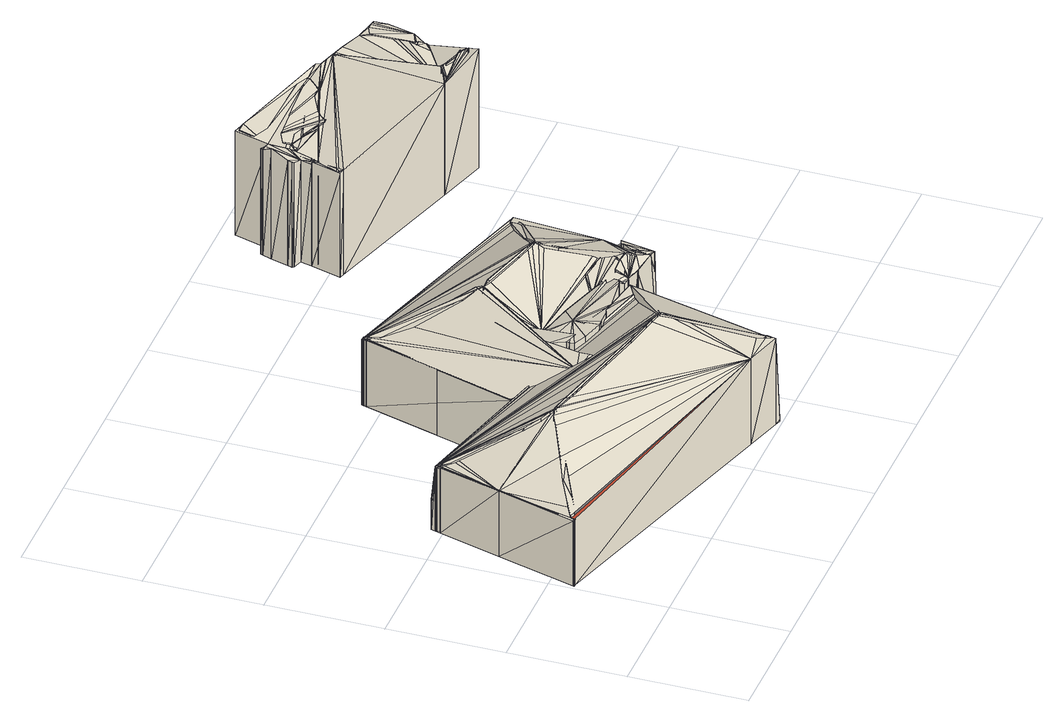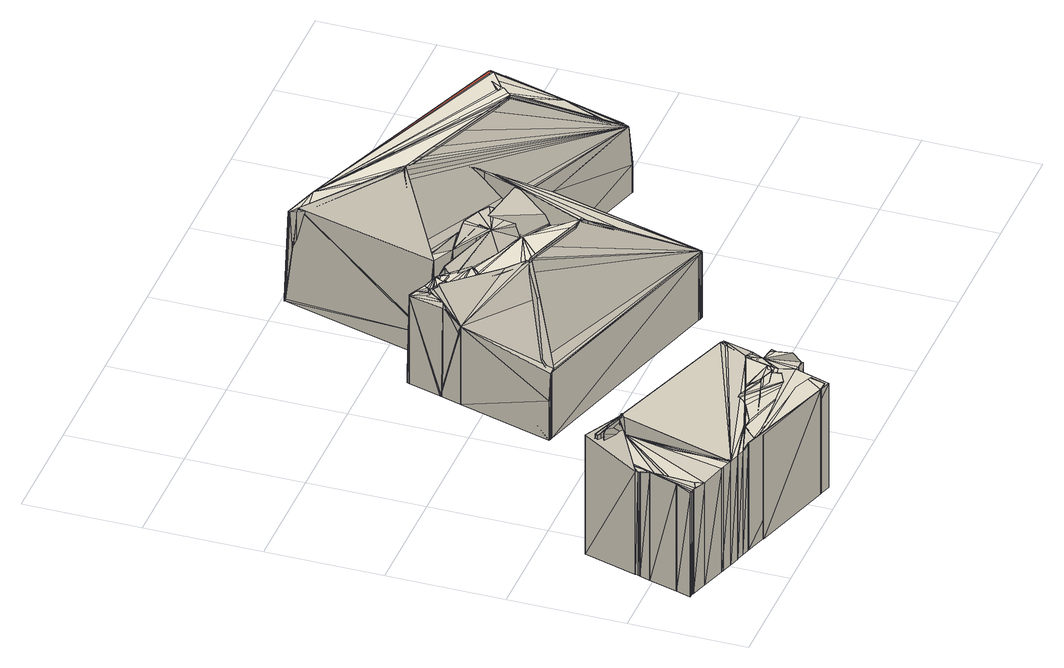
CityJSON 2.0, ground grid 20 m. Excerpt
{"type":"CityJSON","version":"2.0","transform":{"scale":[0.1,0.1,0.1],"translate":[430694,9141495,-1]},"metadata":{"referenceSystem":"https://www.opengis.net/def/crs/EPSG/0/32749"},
"CityObjects":{
"building1":{"type":"Building","attributes":{"level_0":7,"level_1":0,"uuid_bgn":"16"},"geometry":[{"type":"MultiSurface","lod":"1","boundaries":[[[0,1,2]],[[0,2,3]],[[0,3,4]],[[0,4,5]],[[0,5,6]],[[0,6,7]],[[0,7,8]],[[0,8,9]],[[0,9,10]],[[0,10,11]],[[0,11,12]],[[0,12,13]],[[0,13,14]],[[0,14,15]],[[0,15,16]],[[0,1,17]],[[0,18,17]],[[1,2,19]],[[1,17,19]],[[2,3,20]],[[2,19,20]],[[3,4,21]],[[3,20,21]],[[4,5,22]],[[4,21,22]],[[5,6,23]],[[5,22,23]],[[6,7,24]],[[6,23,24]],[[7,8,25]],[[7,24,25]],[[8,9,26]],[[8,25,26]],[[9,10,27]],[[9,26,27]],[[10,11,28]],[[10,27,28]],[[11,12,29]],[[11,28,29]],[[12,13,30]],[[12,29,30]],[[13,14,31]],[[13,30,31]],[[14,15,32]],[[14,31,32]],[[15,16,33]],[[15,32,33]],[[16,0,18]],[[16,33,18]],[[34,35,36]],[[34,36,37]],[[34,37,38]],[[34,38,39]],[[34,39,40]],[[34,40,41]],[[34,41,42]],[[34,35,43]],[[34,44,43]],[[35,36,45]],[[35,43,45]],[[36,37,46]],[[36,45,46]],[[37,38,47]],[[37,46,47]],[[38,39,48]],[[38,47,48]],[[39,40,49]],[[39,48,49]],[[40,41,50]],[[40,49,50]],[[41,42,51]],[[41,50,51]],[[42,34,44]],[[42,51,44]],[[52,53,54]],[[52,54,55]],[[52,55,56]],[[52,56,57]],[[52,57,58]],[[52,58,59]],[[52,59,60]],[[52,60,61]],[[52,61,62]],[[52,53,63]],[[52,64,63]],[[53,54,65]],[[53,63,65]],[[54,55,66]],[[54,65,66]],[[55,56,67]],[[55,66,67]],[[56,57,68]],[[56,67,68]],[[57,58,69]],[[57,68,69]],[[58,59,70]],[[58,69,70]],[[59,60,71]],[[59,70,71]],[[60,61,72]],[[60,71,72]],[[61,62,73]],[[61,72,73]],[[62,52,64]],[[62,73,64]],[[74,75,76]],[[74,76,77]],[[74,77,78]],[[74,78,79]],[[74,79,80]],[[74,80,81]],[[74,81,82]],[[74,82,83]],[[74,75,84]],[[74,85,84]],[[75,76,86]],[[75,84,86]],[[76,77,87]],[[76,86,87]],[[77,78,88]],[[77,87,88]],[[78,79,89]],[[78,88,89]],[[79,80,90]],[[79,89,90]],[[80,81,91]],[[80,90,91]],[[81,91,82]],[[83,74,85]],[[92,93,94]],[[92,94,95]],[[92,95,96]],[[92,96,97]],[[92,97,98]],[[92,98,99]],[[92,99,100]],[[92,100,101]],[[92,101,102]],[[92,102,103]],[[92,103,104]],[[92,104,105]],[[92,105,106]],[[92,106,107]],[[92,107,108]],[[92,108,109]],[[92,109,110]],[[92,110,111]],[[92,111,112]],[[92,112,113]],[[92,113,114]],[[92,114,115]],[[92,115,116]],[[92,116,117]],[[92,93,118]],[[92,119,118]],[[93,94,120]],[[93,118,120]],[[94,95,121]],[[94,120,121]],[[95,96,122]],[[95,121,122]],[[96,97,123]],[[96,122,123]],[[97,98,124]],[[97,123,124]],[[98,99,125]],[[98,124,125]],[[99,100,126]],[[99,125,126]],[[100,101,127]],[[100,126,127]],[[101,102,128]],[[101,127,128]],[[102,103,129]],[[102,128,129]],[[103,104,130]],[[103,129,130]],[[104,105,131]],[[104,130,131]],[[105,106,132]],[[105,131,132]],[[106,107,133]],[[106,132,133]],[[107,108,134]],[[107,133,134]],[[108,109,135]],[[108,134,135]],[[109,110,136]],[[109,135,136]],[[110,111,137]],[[110,136,137]],[[111,112,138]],[[111,137,138]],[[112,113,139]],[[112,138,139]],[[113,114,140]],[[113,139,140]],[[114,115,141]],[[114,140,141]],[[115,116,142]],[[115,141,142]],[[116,117,143]],[[116,142,143]],[[117,92,119]],[[117,143,119]],[[144,145,146]],[[144,146,147]],[[144,147,148]],[[144,148,149]],[[144,149,150]],[[144,150,151]],[[144,151,152]],[[144,152,52]],[[144,52,153]],[[144,153,154]],[[144,154,155]],[[144,145,156]],[[144,157,156]],[[145,146,158]],[[145,156,158]],[[146,147,159]],[[146,158,159]],[[147,148,160]],[[147,159,160]],[[148,149,161]],[[148,160,161]],[[149,150,162]],[[149,161,162]],[[150,151,163]],[[150,162,163]],[[151,152,164]],[[151,163,164]],[[152,52,64]],[[152,164,64]],[[52,153,165]],[[52,64,165]],[[153,154,166]],[[153,165,166]],[[154,155,167]],[[154,166,167]],[[155,144,157]],[[155,167,157]],[[168,169,170]],[[168,170,171]],[[168,171,172]],[[168,172,173]],[[168,173,174]],[[168,174,175]],[[168,175,176]],[[168,176,177]],[[168,177,178]],[[168,178,179]],[[168,179,180]],[[168,180,181]],[[168,181,182]],[[168,182,183]],[[168,183,184]],[[168,169,185]],[[168,186,185]],[[169,170,187]],[[169,185,187]],[[170,171,188]],[[170,187,188]],[[171,172,189]],[[171,188,189]],[[172,173,190]],[[172,189,190]],[[173,174,191]],[[173,190,191]],[[174,175,192]],[[174,191,192]],[[175,176,193]],[[175,192,193]],[[176,177,194]],[[176,193,194]],[[177,178,195]],[[177,194,195]],[[178,179,196]],[[178,195,196]],[[179,180,197]],[[179,196,197]],[[180,181,198]],[[180,197,198]],[[181,182,199]],[[181,198,199]],[[182,183,200]],[[182,199,200]],[[183,184,201]],[[183,200,201]],[[184,168,186]],[[184,201,186]],[[80,202,82]],[[80,82,203]],[[80,202,204]],[[80,90,204]],[[202,204,82]],[[203,80,90]],[[205,206,207]],[[205,207,208]],[[205,208,209]],[[205,209,210]],[[205,210,179]],[[205,179,211]],[[205,211,212]],[[205,212,213]],[[205,213,214]],[[205,206,215]],[[205,216,215]],[[206,207,217]],[[206,215,217]],[[207,208,218]],[[207,217,218]],[[208,209,219]],[[208,218,219]],[[209,210,220]],[[209,219,220]],[[210,179,196]],[[210,220,196]],[[179,211,221]],[[179,196,221]],[[211,212,222]],[[211,221,222]],[[212,213,223]],[[212,222,223]],[[213,214,224]],[[213,223,224]],[[214,205,216]],[[214,224,216]],[[225,226,205]],[[225,205,227]],[[225,227,228]],[[225,228,229]],[[225,229,230]],[[225,230,231]],[[225,231,232]],[[225,232,233]],[[225,233,234]],[[225,234,235]],[[225,235,236]],[[225,236,237]],[[225,237,238]],[[225,238,148]],[[225,148,147]],[[225,147,146]],[[225,146,145]],[[225,145,144]],[[225,144,239]],[[225,239,240]],[[225,240,241]],[[225,226,242]],[[225,243,242]],[[226,205,216]],[[226,242,216]],[[205,227,244]],[[205,216,244]],[[227,228,245]],[[227,244,245]],[[228,229,246]],[[228,245,246]],[[229,230,247]],[[229,246,247]],[[230,231,248]],[[230,247,248]],[[231,232,249]],[[231,248,249]],[[232,233,250]],[[232,249,250]],[[233,234,251]],[[233,250,251]],[[234,235,252]],[[234,251,252]],[[235,236,253]],[[235,252,253]],[[236,237,254]],[[236,253,254]],[[237,238,255]],[[237,254,255]],[[238,148,160]],[[238,255,160]],[[148,147,159]],[[148,160,159]],[[147,146,158]],[[147,159,158]],[[146,145,156]],[[146,158,156]],[[145,144,157]],[[145,156,157]],[[144,239,256]],[[144,157,256]],[[239,240,257]],[[239,256,257]],[[240,241,258]],[[240,257,258]],[[241,225,243]],[[241,258,243]],[[259,260,261]],[[259,261,262]],[[259,262,263]],[[259,263,8]],[[259,8,264]],[[259,264,265]],[[259,265,266]],[[259,266,267]],[[259,267,268]],[[259,260,269]],[[259,270,269]],[[260,261,271]],[[260,269,271]],[[261,262,272]],[[261,271,272]],[[262,263,273]],[[262,272,273]],[[263,8,25]],[[263,273,25]],[[8,264,274]],[[8,25,274]],[[264,265,275]],[[264,274,275]],[[265,266,276]],[[265,275,276]],[[266,267,277]],[[266,276,277]],[[267,268,278]],[[267,277,278]],[[268,259,270]],[[268,278,270]],[[279,280,59]],[[279,59,281]],[[279,281,282]],[[279,282,283]],[[279,283,284]],[[279,284,285]],[[279,285,286]],[[279,286,287]],[[279,287,288]],[[279,288,289]],[[279,280,290]],[[279,291,290]],[[280,59,70]],[[280,290,70]],[[59,281,292]],[[59,70,292]],[[281,282,293]],[[281,292,293]],[[282,283,294]],[[282,293,294]],[[283,284,295]],[[283,294,295]],[[284,285,296]],[[284,295,296]],[[285,286,297]],[[285,296,297]],[[286,287,298]],[[286,297,298]],[[287,288,299]],[[287,298,299]],[[288,289,300]],[[288,299,300]],[[289,279,291]],[[289,300,291]],[[301,302,303]],[[301,303,304]],[[301,304,305]],[[301,305,306]],[[301,306,307]],[[301,307,308]],[[301,308,309]],[[301,309,310]],[[301,310,311]],[[301,311,207]],[[301,207,206]],[[301,206,205]],[[301,205,214]],[[301,214,213]],[[301,213,312]],[[301,312,313]],[[301,313,314]],[[301,314,315]],[[301,315,316]],[[301,316,317]],[[301,302,318]],[[301,319,318]],[[302,303,320]],[[302,318,320]],[[303,304,321]],[[303,320,321]],[[304,305,322]],[[304,321,322]],[[305,306,323]],[[305,322,323]],[[306,307,324]],[[306,323,324]],[[307,308,325]],[[307,324,325]],[[308,309,326]],[[308,325,326]],[[309,310,327]],[[309,326,327]],[[310,311,328]],[[310,327,328]],[[311,207,217]],[[311,328,217]],[[207,206,215]],[[207,217,215]],[[206,205,216]],[[206,215,216]],[[205,214,224]],[[205,216,224]],[[214,213,223]],[[214,224,223]],[[213,312,329]],[[213,223,329]],[[312,313,330]],[[312,329,330]],[[313,314,331]],[[313,330,331]],[[314,315,332]],[[314,331,332]],[[315,316,333]],[[315,332,333]],[[316,317,334]],[[316,333,334]],[[317,301,319]],[[317,334,319]],[[335,336,337]],[[335,337,338]],[[335,338,339]],[[335,339,340]],[[335,340,341]],[[335,341,342]],[[335,342,343]],[[335,343,344]],[[335,344,345]],[[335,345,346]],[[335,346,310]],[[335,310,347]],[[335,347,348]],[[335,348,349]],[[335,349,350]],[[335,350,351]],[[335,336,352]],[[335,353,352]],[[336,337,354]],[[336,352,354]],[[337,338,355]],[[337,354,355]],[[338,339,356]],[[338,355,356]],[[339,340,357]],[[339,356,357]],[[340,341,358]],[[340,357,358]],[[341,342,359]],[[341,358,359]],[[342,343,360]],[[342,359,360]],[[343,344,361]],[[343,360,361]],[[344,345,362]],[[344,361,362]],[[345,346,363]],[[345,362,363]],[[346,310,327]],[[346,363,327]],[[310,347,364]],[[310,327,364]],[[347,348,365]],[[347,364,365]],[[348,349,366]],[[348,365,366]],[[349,350,367]],[[349,366,367]],[[350,351,368]],[[350,367,368]],[[351,335,353]],[[351,368,353]],[[40,369,16]],[[40,16,42]],[[40,42,41]],[[40,369,370]],[[40,49,370]],[[369,16,33]],[[369,370,33]],[[16,42,51]],[[16,33,51]],[[42,41,50]],[[42,51,50]],[[41,40,49]],[[41,50,49]],[[267,1,371]],[[267,371,268]],[[267,1,17]],[[267,277,17]],[[1,371,372]],[[1,17,372]],[[371,268,278]],[[371,372,278]],[[268,267,277]],[[268,278,277]],[[36,373,374]],[[36,45,374]],[[373,36,45]],[[373,374,45]],[[170,37,375]],[[170,375,376]],[[170,37,46]],[[170,187,46]],[[37,375,377]],[[37,46,377]],[[375,376,378]],[[375,377,378]],[[376,170,187]],[[376,378,187]],[[379,117,116]],[[379,116,260]],[[379,117,143]],[[379,380,143]],[[117,116,142]],[[117,143,142]],[[116,260,269]],[[116,142,269]],[[260,379,380]],[[260,269,380]],[[212,381,382]],[[212,222,382]],[[381,212,222]],[[381,382,222]],[[93,92,383]],[[93,92,119]],[[93,118,119]],[[92,383,384]],[[92,119,384]],[[383,93,118]],[[383,384,118]],[[95,351,350]],[[95,350,305]],[[95,305,304]],[[95,304,385]],[[95,351,368]],[[95,121,368]],[[351,350,367]],[[351,368,367]],[[350,305,322]],[[350,367,322]],[[305,304,321]],[[305,322,321]],[[304,385,386]],[[304,321,386]],[[385,95,121]],[[385,386,121]],[[335,387,337]],[[335,387,388]],[[335,353,388]],[[387,337,354]],[[387,388,354]],[[337,336,352]],[[337,354,352]],[[336,335,353]],[[336,352,353]],[[39,38,47]],[[39,48,47]],[[153,52,64]],[[153,165,64]],[[76,74,389]],[[76,389,62]],[[76,62,61]],[[76,61,60]],[[76,60,59]],[[76,59,280]],[[76,280,390]],[[76,390,79]],[[76,79,78]],[[76,78,77]],[[76,75,84]],[[76,86,84]],[[75,74,85]],[[75,84,85]],[[74,389,391]],[[74,85,391]],[[389,62,73]],[[389,391,73]],[[62,61,72]],[[62,73,72]],[[61,60,71]],[[61,72,71]],[[60,59,70]],[[60,71,70]],[[59,280,290]],[[59,70,290]],[[280,390,392]],[[280,290,392]],[[390,79,89]],[[390,392,89]],[[79,78,88]],[[79,89,88]],[[78,77,87]],[[78,88,87]],[[77,76,86]],[[77,87,86]],[[393,154,184]],[[393,184,183]],[[393,154,166]],[[393,394,166]],[[154,184,201]],[[154,166,201]],[[184,183,200]],[[184,201,200]],[[183,393,394]],[[183,200,394]],[[395,396,55]],[[395,55,397]],[[395,397,151]],[[395,396,398]],[[395,399,398]],[[396,55,66]],[[396,398,66]],[[55,397,400]],[[55,66,400]],[[397,151,163]],[[397,400,163]],[[151,395,399]],[[151,163,399]],[[279,83,82]],[[279,82,202]],[[279,291,83]],[[202,279,291]],[[202,204,291]],[[289,288,339]],[[289,339,338]],[[289,288,299]],[[289,300,299]],[[288,339,356]],[[288,299,356]],[[339,338,355]],[[339,356,355]],[[338,289,300]],[[338,355,300]],[[338,337,354]],[[338,355,354]],[[52,62,73]],[[52,64,73]],[[92,117,143]],[[92,119,143]],[[95,94,120]],[[95,121,120]],[[168,184,201]],[[168,186,201]],[[170,169,185]],[[170,187,185]],[[279,289,300]],[[279,291,300]],[[187,378,377]],[[377,46,187]]],"semantics":{"surfaces":[{"type":"RoofSurface"},{"type":"GroundSurface"},{"type":"WallSurface"}],"values":[0,1,2,2,2,2,2,2,2,2,2,2,2,2,2,2,2,2,2,2,2,2,2,2,2,2,2,2,2,2,2,2,2,2,2,2,2,2,2,2,2,2,2,2,2,2,2,2,2,2,2,2,2,2,2,2,2,2,2,2,2,2,2,2,2,2,2,2,2,2,2,2,2,2,2,2,2,2,2,2,2,2,2,2,2,2,2,2,2,2,2,2,2,2,2,2,2,2,2,2,2,2,2,2,2,2,2,2,2,2,2,2,2,2,2,2,2,2,2,2,2,2,2,2,2,2,2,2,2,2,2,2,2,2,2,2,2,2,2,2,2,2,2,2,2,2,2,2,2,2,2,2,2,2,2,2,2,2,2,2,2,2,2,2,2,2,2,2,2,2,2,2,2,2,2,2,2,2,2,2,2,2,2,2,2,2,2,2,2,2,2,2,2,2,2,2,2,2,2,2,2,2,2,2,2,2,2,2,2,2,2,2,2,2,2,2,2,2,2,2,2,2,2,2,2,2,2,2,2,2,2,2,2,2,2,2,2,2,2,2,2,2,2,2,2,2,2,2,2,2,2,2,2,2,2,2,2,2,2,2,2,2,2,2,2,2,2,2,2,2,2,2,2,2,2,2,2,2,2,2,2,2,2,2,2,2,2,2,2,2,2,2,2,2,2,2,2,2,2,2,2,2,2,2,2,2,2,2,2,2,2,2,2,2,2,2,2,2,2,2,2,2,2,2,2,2,2,2,2,2,2,2,2,2,2,2,2,2,2,2,2,2,2,2,2,2,2,2,2,2,2,2,2,2,2,2,2,2,2,2,2,2,2,2,2,2,2,2,2,2,2,2,2,2,2,2,2,2,2,2,2,2,2,2,2,2,2,2,2,2,2,2,2,2,2,2,2,2,2,2,2,2,2,2,2,2,2,2,2,2,2,2,2,2,2,2,2,2,2,2,2,2,2,2,2,2,2,2,2,2,2,2,2,2,2,2,2,2,2,2,2,2,2,2,2,2,2,2,2,2,2,2,2,2,2,2,2,2,2,2,2,2,2,2,2,2,2,2,2,2,2,2,2,2,2,2,2,2,2,2,2,2,2,2,2,2,2,2,2,2,2,2,2,2,2,2,2,2,2,2,2,2,2,2,2,2,2,2,2,2,2,2,2,2,2,2,2,2,2,2,2,2,2,2,2,2,2,2,2,2,2,2,2,2,2,2,2,2,2,2,2,2,2,2,2,2,2,2,2,2,2,2,2,2,2,2,2,2,2,2,2,2,2,2,2,2,2,2,2,2,2,2,2,2,2,2,2,2,2,2,2,2,2,2,2,2,2,2,2,2,2,2,2,2,2,2,2,2,2,2,2,2,2,2,2,2,2,2,2,2,2,2,2,2,2,2,2,2,2,2,2,2,2,2,2,2,2,2,2,2,2,2,2,2,2,2,2,2,2,2,2,2,2,2,2,2,2,2,2,2,2,2,2,2,2,2,2,2,2,2,2,2,2,2,2,2,2,2,2,2,2,2,2,2,2,2,2,2,2,2,2,2,2,2,2,2,2,2,2,2,2,2,2,2,2,2,2,2,2,2,2,2,2,2,2,2,2,2,2,2,2,2,2,2,2,2,2,2,2,2,2,2,2,2,2,2,2,2,2,2,2,2,2,2,2,2,2,2,2,2,2,2,2,2,2,2,2,2,2,2,2,2,2]}}]},
"building2":{"type":"Building","attributes":{"level_0":23,"level_1":0,"uuid_bgn":"30"},"geometry":[{"type":"MultiSurface","lod":"1","boundaries":[[[401,402,403]],[[401,403,404]],[[401,404,405]],[[401,405,406]],[[401,406,407]],[[401,407,408]],[[401,408,409]],[[401,409,410]],[[401,410,411]],[[401,402,412]],[[401,413,412]],[[402,403,414]],[[402,412,414]],[[403,404,415]],[[403,414,415]],[[404,405,416]],[[404,415,416]],[[405,406,417]],[[405,416,417]],[[406,407,418]],[[406,417,418]],[[407,408,419]],[[407,418,419]],[[408,409,420]],[[408,419,420]],[[409,410,421]],[[409,420,421]],[[410,411,422]],[[410,421,422]],[[411,401,413]],[[411,422,413]],[[423,424,425]],[[423,425,426]],[[423,426,427]],[[423,427,428]],[[423,428,429]],[[423,424,430]],[[423,431,430]],[[424,425,432]],[[424,430,432]],[[425,426,432]],[[426,427,433]],[[426,432,433]],[[427,428,434]],[[427,433,434]],[[428,429,435]],[[428,434,435]],[[429,423,431]],[[429,435,431]],[[436,437,438]],[[436,438,439]],[[436,439,440]],[[436,440,441]],[[436,441,442]],[[436,442,443]],[[436,443,444]],[[436,444,445]],[[436,445,446]],[[436,446,447]],[[436,447,448]],[[436,448,449]],[[436,437,450]],[[436,451,450]],[[437,438,452]],[[437,450,452]],[[438,439,453]],[[438,452,453]],[[439,440,454]],[[439,453,454]],[[440,441,455]],[[440,454,455]],[[441,442,456]],[[441,455,456]],[[442,443,457]],[[442,456,457]],[[443,444,458]],[[443,457,458]],[[444,445,459]],[[444,458,459]],[[445,446,460]],[[445,459,460]],[[446,447,461]],[[446,460,461]],[[447,448,462]],[[447,461,462]],[[448,449,463]],[[448,462,463]],[[449,436,451]],[[449,463,451]],[[464,465,466]],[[464,466,467]],[[464,467,468]],[[464,468,469]],[[464,469,470]],[[464,470,471]],[[464,471,472]],[[464,465,473]],[[464,474,473]],[[465,466,475]],[[465,473,475]],[[466,467,476]],[[466,475,476]],[[467,468,477]],[[467,476,477]],[[468,469,478]],[[468,477,478]],[[469,470,479]],[[469,478,479]],[[470,471,480]],[[470,479,480]],[[471,472,481]],[[471,480,481]],[[472,464,474]],[[472,481,474]],[[482,483,484]],[[482,484,485]],[[482,485,486]],[[482,486,487]],[[482,487,488]],[[482,488,489]],[[482,483,490]],[[482,491,490]],[[483,484,492]],[[483,490,492]],[[484,485,493]],[[484,492,493]],[[485,486,494]],[[485,493,494]],[[486,487,495]],[[486,494,495]],[[487,488,496]],[[487,495,496]],[[488,489,497]],[[488,496,497]],[[489,482,491]],[[489,497,491]],[[498,499,436]],[[498,436,500]],[[498,500,501]],[[498,501,502]],[[498,502,503]],[[498,503,504]],[[498,504,505]],[[498,505,506]],[[498,506,507]],[[498,507,483]],[[498,483,508]],[[498,499,509]],[[498,510,509]],[[499,436,451]],[[499,509,451]],[[436,500,511]],[[436,451,511]],[[500,501,512]],[[500,511,512]],[[501,502,513]],[[501,512,513]],[[502,503,514]],[[502,513,514]],[[503,504,515]],[[503,514,515]],[[504,505,516]],[[504,515,516]],[[505,506,517]],[[505,516,517]],[[506,507,518]],[[506,517,518]],[[507,483,490]],[[507,518,490]],[[483,508,519]],[[483,490,519]],[[508,498,510]],[[508,519,510]],[[520,521,522]],[[520,522,523]],[[520,523,524]],[[520,524,525]],[[520,525,526]],[[520,526,527]],[[520,527,528]],[[520,521,529]],[[520,530,529]],[[521,522,531]],[[521,529,531]],[[522,523,532]],[[522,531,532]],[[523,524,533]],[[523,532,533]],[[524,525,534]],[[524,533,534]],[[525,526,535]],[[525,534,535]],[[526,527,536]],[[526,535,536]],[[527,528,537]],[[527,536,537]],[[528,520,530]],[[528,537,530]],[[525,524,523]],[[525,523,538]],[[525,538,539]],[[525,524,533]],[[525,534,533]],[[524,523,532]],[[524,533,532]],[[523,538,540]],[[523,532,540]],[[538,539,541]],[[538,540,541]],[[539,525,534]],[[539,541,534]],[[542,543,544]],[[542,544,545]],[[542,545,546]],[[542,546,547]],[[542,547,548]],[[542,548,549]],[[542,549,550]],[[542,550,551]],[[542,551,552]],[[542,552,506]],[[542,506,553]],[[542,553,554]],[[542,543,555]],[[542,556,555]],[[543,544,557]],[[543,555,557]],[[544,545,558]],[[544,557,558]],[[545,546,559]],[[545,558,559]],[[546,547,560]],[[546,559,560]],[[547,548,561]],[[547,560,561]],[[548,549,562]],[[548,561,562]],[[549,550,563]],[[549,562,563]],[[550,551,564]],[[550,563,564]],[[551,552,565]],[[551,564,565]],[[552,506,517]],[[552,565,517]],[[506,553,566]],[[506,517,566]],[[553,554,566]],[[554,542,556]],[[554,566,556]],[[485,484,507]],[[485,507,567]],[[485,567,568]],[[485,568,569]],[[485,484,492]],[[485,493,492]],[[484,507,518]],[[484,492,518]],[[507,567,570]],[[507,518,570]],[[567,568,571]],[[567,570,571]],[[568,569,572]],[[568,571,572]],[[569,485,493]],[[569,572,493]],[[573,574,575]],[[573,575,576]],[[573,576,577]],[[573,577,487]],[[573,487,578]],[[573,578,485]],[[573,485,569]],[[573,569,568]],[[573,568,579]],[[573,579,580]],[[573,580,581]],[[573,581,582]],[[573,582,583]],[[573,583,584]],[[573,574,585]],[[573,586,585]],[[574,575,587]],[[574,585,587]],[[575,576,588]],[[575,587,588]],[[576,577,589]],[[576,588,589]],[[577,487,495]],[[577,589,495]],[[487,578,590]],[[487,495,590]],[[578,485,493]],[[578,590,493]],[[485,569,572]],[[485,493,572]],[[569,568,571]],[[569,572,571]],[[568,579,591]],[[568,571,591]],[[579,580,592]],[[579,591,592]],[[580,581,593]],[[580,592,593]],[[581,582,594]],[[581,593,594]],[[582,583,595]],[[582,594,595]],[[583,584,596]],[[583,595,596]],[[584,573,586]],[[584,596,586]],[[503,502,513]],[[503,514,513]],[[506,505,504]],[[506,504,503]],[[506,503,597]],[[506,597,554]],[[506,554,553]],[[506,505,516]],[[506,517,516]],[[505,504,515]],[[505,516,515]],[[504,503,514]],[[504,515,514]],[[503,597,598]],[[503,514,598]],[[597,554,566]],[[597,598,566]],[[553,506,517]],[[553,566,517]],[[599,600,525]],[[599,600,601]],[[599,602,601]],[[600,525,534]],[[600,601,534]],[[525,599,602]],[[525,534,602]],[[543,603,545]],[[543,545,544]],[[543,603,604]],[[543,555,604]],[[603,545,558]],[[603,604,558]],[[545,544,557]],[[545,558,557]],[[544,543,555]],[[544,557,555]],[[567,507,518]],[[567,570,518]],[[483,507,484]],[[483,507,518]],[[483,490,518]],[[507,484,492]],[[507,518,492]],[[484,483,490]],[[484,492,490]],[[605,548,547]],[[605,548,561]],[[605,606,561]],[[548,547,560]],[[548,561,560]],[[547,605,606]],[[547,560,606]],[[488,487,577]],[[488,577,576]],[[488,576,575]],[[488,575,574]],[[488,574,573]],[[488,573,584]],[[488,584,583]],[[488,583,607]],[[488,607,523]],[[488,523,522]],[[488,522,521]],[[488,521,608]],[[488,608,551]],[[488,551,550]],[[488,550,549]],[[488,549,609]],[[488,609,489]],[[488,487,495]],[[488,496,495]],[[487,577,589]],[[487,495,589]],[[577,576,588]],[[577,589,588]],[[576,575,587]],[[576,588,587]],[[575,574,585]],[[575,587,585]],[[574,573,586]],[[574,585,586]],[[573,584,596]],[[573,586,596]],[[584,583,595]],[[584,596,595]],[[583,607,610]],[[583,595,610]],[[607,523,532]],[[607,610,532]],[[523,522,531]],[[523,532,531]],[[522,521,529]],[[522,531,529]],[[521,608,611]],[[521,529,611]],[[608,551,564]],[[608,611,564]],[[551,550,563]],[[551,564,563]],[[550,549,562]],[[550,563,562]],[[549,609,612]],[[549,562,612]],[[609,489,497]],[[609,612,497]],[[489,488,496]],[[489,497,496]],[[500,436,613]],[[500,613,404]],[[500,404,614]],[[500,436,451]],[[500,511,451]],[[436,613,615]],[[436,451,615]],[[613,404,415]],[[613,615,415]],[[404,614,616]],[[404,415,616]],[[614,500,511]],[[614,616,511]],[[502,501,617]],[[502,617,402]],[[502,402,401]],[[502,401,411]],[[502,411,410]],[[502,410,409]],[[502,409,408]],[[502,408,407]],[[502,407,406]],[[502,406,405]],[[502,405,618]],[[502,618,447]],[[502,447,446]],[[502,446,445]],[[502,445,426]],[[502,426,425]],[[502,425,424]],[[502,424,619]],[[502,501,512]],[[502,513,512]],[[501,617,620]],[[501,512,620]],[[617,402,412]],[[617,620,412]],[[402,401,413]],[[402,412,413]],[[401,411,422]],[[401,413,422]],[[411,410,421]],[[411,422,421]],[[410,409,420]],[[410,421,420]],[[409,408,419]],[[409,420,419]],[[408,407,418]],[[408,419,418]],[[407,406,417]],[[407,418,417]],[[406,405,416]],[[406,417,416]],[[405,618,621]],[[405,416,621]],[[618,447,461]],[[618,621,461]],[[447,446,460]],[[447,461,460]],[[446,445,459]],[[446,460,459]],[[445,426,432]],[[445,459,432]],[[425,424,430]],[[425,432,430]],[[424,619,622]],[[424,430,622]],[[619,502,513]],[[619,622,513]],[[429,428,427]],[[429,427,444]],[[429,444,466]],[[429,466,465]],[[429,465,464]],[[429,428,434]],[[429,435,434]],[[428,427,433]],[[428,434,433]],[[427,444,458]],[[427,433,458]],[[444,466,475]],[[444,458,475]],[[466,465,473]],[[466,475,473]],[[465,464,474]],[[465,473,474]],[[464,429,435]],[[464,474,435]],[[623,472,471]],[[623,471,470]],[[623,472,481]],[[623,624,481]],[[472,471,480]],[[472,481,480]],[[471,470,479]],[[471,480,479]],[[470,623,624]],[[470,479,624]],[[441,469,468]],[[441,468,467]],[[441,467,625]],[[441,469,478]],[[441,455,478]],[[469,468,477]],[[469,478,477]],[[468,467,476]],[[468,477,476]],[[467,625,626]],[[467,476,626]],[[625,441,455]],[[625,626,455]],[[498,440,439]],[[498,439,627]],[[498,440,454]],[[498,510,454]],[[440,439,453]],[[440,454,453]],[[439,627,628]],[[439,453,628]],[[627,498,510]],[[627,628,510]],[[508,483,490]],[[508,519,490]],[[464,472,481]],[[464,474,481]],[[482,489,497]],[[482,491,497]],[[433,432,459]],[[459,458,433]],[[534,601,602]],[[495,494,493]],[[493,590,495]]],"semantics":{"surfaces":[{"type":"RoofSurface"},{"type":"GroundSurface"},{"type":"WallSurface"}],"values":[0,1,2,2,2,2,2,2,2,2,2,2,2,2,2,2,2,2,2,2,2,2,2,2,2,2,2,2,2,2,2,2,2,2,2,2,2,2,2,2,2,2,2,2,2,2,2,2,2,2,2,2,2,2,2,2,2,2,2,2,2,2,2,2,2,2,2,2,2,2,2,2,2,2,2,2,2,2,2,2,2,2,2,2,2,2,2,2,2,2,2,2,2,2,2,2,2,2,2,2,2,2,2,2,2,2,2,2,2,2,2,2,2,2,2,2,2,2,2,2,2,2,2,2,2,2,2,2,2,2,2,2,2,2,2,2,2,2,2,2,2,2,2,2,2,2,2,2,2,2,2,2,2,2,2,2,2,2,2,2,2,2,2,2,2,2,2,2,2,2,2,2,2,2,2,2,2,2,2,2,2,2,2,2,2,2,2,2,2,2,2,2,2,2,2,2,2,2,2,2,2,2,2,2,2,2,2,2,2,2,2,2,2,2,2,2,2,2,2,2,2,2,2,2,2,2,2,2,2,2,2,2,2,2,2,2,2,2,2,2,2,2,2,2,2,2,2,2,2,2,2,2,2,2,2,2,2,2,2,2,2,2,2,2,2,2,2,2,2,2,2,2,2,2,2,2,2,2,2,2,2,2,2,2,2,2,2,2,2,2,2,2,2,2,2,2,2,2,2,2,2,2,2,2,2,2,2,2,2,2,2,2,2,2,2,2,2,2,2,2,2,2,2,2,2,2,2,2,2,2,2,2,2,2,2,2,2,2,2,2,2,2,2,2,2,2,2,2,2,2,2,2,2,2,2,2,2,2,2,2,2,2,2,2,2,2,2,2,2,2,2,2,2,2,2,2,2,2,2,2,2,2,2,2,2,2,2,2,2,2,2,2,2,2,2,2,2,2,2,2,2,2,2,2,2,2,2,2,2,2,2,2,2,2,2,2,2,2,2,2,2,2,2,2,2,2,2,2,2,2,2,2,2,2,2,2,2,2,2,2,2,2,2,2,2,2,2,2,2,2,2,2,2,2,2,2,2,2,2,2,2,2,2,2,2,2,2,2,2,2,2,2,2,2,2,2,2,2,2,2,2,2,2,2,2,2,2,2,2,2,2,2,2,2,2,2,2,2,2,2,2,2,2,2,2,2,2,2,2,2,2,2,2,2,2,2,2,2,2,2,2,2,2,2,2,2,2,2,2,2,2,2,2,2,2,2,2,2,2,2,2,2,2,2,2,2,2,2,2,2,2]}}]}
},
"vertices":[
[465,27,172],[12,159,135],[12,165,136],[15,169,137],[76,202,157],[106,217,178],[151,240,203],[166,248,211],[177,251,215],[181,251,215],[207,244,217],[425,180,236],[451,169,237],[466,142,224],[526,37,178],[530,22,176],[530,8,173],[12,159,10],[465,27,10],[12,165,10],[15,169,10],[76,202,10],[106,217,10],[151,240,10],[166,248,10],[177,251,10],[181,251,10],[207,244,10],[425,180,10],[451,169,10],[466,142,10],[526,37,10],[530,22,10],[530,8,10],[523,22,179],[444,169,239],[444,172,239],[589,269,177],[609,264,53],[613,263,53],[540,7,14],[538,7,14],[530,11,173],[444,169,10],[523,22,10],[444,172,10],[589,269,10],[609,264,10],[613,263,10],[540,7,10],[538,7,10],[530,11,10],[617,281,168],[617,285,171],[620,304,179],[643,304,182],[662,300,184],[665,296,181],[669,293,178],[669,289,179],[665,285,179],[647,274,169],[641,274,167],[617,285,10],[617,281,10],[620,304,10],[643,304,10],[662,300,10],[665,296,10],[669,293,10],[669,289,10],[665,285,10],[647,274,10],[641,274,10],[690,263,176],[688,263,176],[680,266,176],[677,270,177],[677,289,180],[680,296,178],[692,319,177],[703,323,174],[707,323,10],[707,320,10],[688,263,10],[690,263,10],[680,266,10],[677,270,10],[677,289,10],[680,296,10],[692,319,10],[703,323,10],[80,414,132],[83,420,63],[289,360,133],[289,361,133],[575,255,174],[583,251,175],[583,248,173],[579,244,175],[564,232,181],[466,180,229],[459,176,232],[451,172,237],[440,172,239],[425,176,238],[410,180,236],[369,191,232],[305,210,226],[230,232,219],[181,248,215],[173,251,215],[169,255,214],[158,266,206],[143,289,193],[87,390,140],[79,405,135],[79,412,132],[83,420,10],[80,414,10],[289,360,10],[289,361,10],[575,255,10],[583,251,10],[583,248,10],[579,244,10],[564,232,10],[466,180,10],[459,176,10],[451,172,10],[440,172,10],[425,176,10],[410,180,10],[369,191,10],[305,210,10],[230,232,10],[181,248,10],[173,251,10],[169,255,10],[158,266,10],[143,289,10],[87,390,10],[79,405,10],[79,412,10],[564,323,163],[564,326,162],[594,345,174],[602,345,175],[647,334,181],[650,330,182],[650,319,181],[647,311,182],[620,285,172],[616,281,166],[606,284,164],[568,319,164],[564,326,10],[564,323,10],[594,345,10],[602,345,10],[647,334,10],[650,330,10],[650,319,10],[647,311,10],[620,285,10],[616,281,10],[606,284,10],[568,319,10],[473,323,173],[468,303,175],[539,283,169],[478,278,178],[470,278,178],[436,289,175],[414,300,173],[414,308,172],[421,338,170],[429,360,168],[432,364,164],[455,364,156],[511,349,160],[609,311,170],[609,308,168],[598,289,175],[592,288,174],[468,303,10],[473,323,10],[539,283,10],[478,278,10],[470,278,10],[436,289,10],[414,300,10],[414,308,10],[421,338,10],[429,360,10],[432,364,10],[455,364,10],[511,349,10],[609,311,10],[609,308,10],[598,289,10],[592,288,10],[717,356,137],[703,319,10],[717,356,10],[410,432,187],[417,432,183],[425,420,179],[436,402,169],[451,375,159],[455,368,155],[439,306,173],[376,329,192],[399,409,188],[406,428,189],[417,432,10],[410,432,10],[425,420,10],[436,402,10],[451,375,10],[455,368,10],[439,306,10],[376,329,10],[399,409,10],[406,428,10],[451,368,156],[436,390,163],[410,435,189],[414,443,189],[417,447,192],[444,462,207],[455,465,214],[478,465,215],[579,435,219],[590,432,219],[598,424,217],[605,417,210],[643,345,186],[647,338,181],[567,319,163],[515,326,155],[459,360,154],[436,390,10],[451,368,10],[410,435,10],[414,443,10],[417,447,10],[444,462,10],[455,465,10],[478,465,10],[579,435,10],[590,432,10],[598,424,10],[605,417,10],[643,345,10],[647,338,10],[567,319,10],[515,326,10],[459,360,10],[47,298,134],[77,405,134],[83,405,136],[94,394,141],[98,390,144],[177,248,214],[117,214,177],[34,169,138],[12,161,135],[8,161,134],[77,405,10],[47,298,10],[83,405,10],[94,394,10],[98,390,10],[177,248,10],[117,214,10],[34,169,10],[12,161,10],[8,161,10],[718,358,158],[673,289,179],[665,293,181],[658,300,185],[609,394,205],[594,424,217],[594,432,218],[643,462,187],[748,522,135],[763,522,134],[766,521,85],[673,289,10],[718,358,10],[665,293,10],[658,300,10],[609,394,10],[594,424,10],[594,432,10],[643,462,10],[748,522,10],[763,522,10],[766,521,10],[335,270,182],[301,326,147],[290,353,137],[290,362,134],[367,627,135],[372,627,138],[402,574,154],[455,477,213],[459,469,214],[459,465,214],[432,408,173],[361,274,197],[357,255,200],[357,248,199],[354,248,200],[346,255,194],[342,259,190],[301,326,10],[335,270,10],[290,353,10],[290,362,10],[367,627,10],[372,627,10],[402,574,10],[455,477,10],[459,469,10],[459,465,10],[432,408,10],[361,274,10],[357,255,10],[357,248,10],[354,248,10],[346,255,10],[342,259,10],[369,635,135],[376,635,134],[380,633,133],[758,523,134],[759,522,134],[759,518,133],[756,514,134],[741,499,141],[613,435,208],[594,428,218],[590,428,220],[549,439,217],[455,469,214],[436,492,199],[372,608,140],[369,627,137],[369,633,135],[376,635,10],[369,635,10],[380,633,10],[758,523,10],[759,522,10],[759,518,10],[756,514,10],[741,499,10],[613,435,10],[594,428,10],[590,428,10],[549,439,10],[455,469,10],[436,492,10],[372,608,10],[369,627,10],[369,633,10],[540,5,14],[540,5,10],[8,160,133],[8,160,10],[442,172,239],[442,172,10],[570,257,174],[507,280,180],[570,257,10],[507,280,10],[16,189,135],[16,189,10],[415,314,172],[415,314,10],[82,421,66],[82,421,10],[290,361,134],[290,361,10],[370,636,133],[370,636,10],[689,260,27],[689,314,179],[689,260,10],[689,314,10],[599,291,174],[599,291,10],[649,317,181],[657,301,186],[639,304,182],[657,301,10],[649,317,10],[639,304,10],
[974,702,210],[970,710,232],[970,713,237],[981,713,237],[1030,698,237],[1037,695,236],[1037,691,238],[1034,687,188],[1026,683,188],[1022,683,187],[992,695,203],[970,710,10],[974,702,10],[970,713,10],[981,713,10],[1030,698,10],[1037,695,10],[1037,691,10],[1034,687,10],[1026,683,10],[1022,683,10],[992,695,10],[1070,772,206],[1069,768,205],[1052,755,204],[1052,755,203],[1062,785,206],[1071,785,206],[1071,776,206],[1069,768,10],[1070,772,10],[1052,755,10],[1062,785,10],[1071,785,10],[1071,776,10],[981,721,207],[981,743,207],[992,898,206],[1000,898,206],[1018,893,206],[1061,880,203],[1075,837,204],[1075,826,205],[1067,800,206],[1037,713,207],[1034,706,206],[1030,702,236],[1007,702,238],[985,710,237],[981,743,10],[981,721,10],[992,898,10],[1000,898,10],[1018,893,10],[1061,880,10],[1075,837,10],[1075,826,10],[1067,800,10],[1037,713,10],[1034,706,10],[1030,702,10],[1007,702,10],[985,710,10],[1077,794,215],[1071,789,205],[1067,789,207],[1067,864,205],[1082,871,206],[1090,871,207],[1094,870,207],[1094,867,207],[1091,843,213],[1071,789,10],[1077,794,10],[1067,789,10],[1067,864,10],[1082,871,10],[1090,871,10],[1094,870,10],[1094,867,10],[1091,843,10],[964,909,206],[977,905,206],[898,888,205],[898,890,205],[917,913,204],[921,916,205],[925,916,205],[950,913,214],[977,905,10],[964,909,10],[898,888,10],[898,890,10],[917,913,10],[921,916,10],[925,916,10],[950,913,10],[996,900,206],[996,804,207],[977,717,237],[958,702,218],[955,702,220],[697,779,209],[692,785,207],[692,789,207],[711,826,203],[891,886,205],[978,905,206],[996,804,10],[996,900,10],[977,717,10],[958,702,10],[955,702,10],[697,779,10],[692,785,10],[692,789,10],[711,826,10],[891,886,10],[978,905,10],[726,867,204],[737,879,206],[741,879,206],[763,871,206],[793,856,206],[793,854,206],[714,827,203],[714,845,203],[718,860,203],[737,879,10],[726,867,10],[741,879,10],[763,871,10],[793,856,10],[793,854,10],[714,827,10],[714,845,10],[718,860,10],[774,871,206],[805,858,206],[774,871,10],[805,858,10],[708,854,203],[692,859,207],[692,860,207],[692,870,209],[701,900,219],[707,916,210],[719,916,208],[726,914,208],[729,886,205],[729,879,205],[714,826,203],[703,834,203],[703,834,207],[692,859,10],[708,854,10],[692,860,10],[692,870,10],[701,900,10],[707,916,10],[719,916,10],[726,914,10],[729,886,10],[729,879,10],[714,826,10],[703,834,10],[838,869,205],[842,871,205],[880,890,205],[838,869,10],[842,871,10],[880,890,10],[737,931,207],[737,939,207],[748,969,208],[766,969,208],[912,925,207],[921,913,205],[831,864,205],[823,856,205],[823,852,205],[816,852,205],[744,879,205],[741,882,205],[737,939,10],[737,931,10],[748,969,10],[766,969,10],[912,925,10],[921,913,10],[831,864,10],[823,856,10],[823,852,10],[816,852,10],[744,879,10],[741,882,10],[688,782,207],[688,782,10],[803,857,206],[764,844,205],[764,844,10],[803,857,10],[689,861,209],[689,861,10],[708,920,210],[708,920,10],[765,871,206],[726,868,205],[745,975,207],[765,871,10],[726,868,10],[745,975,10],[984,713,237],[973,713,237],[984,713,10],[973,713,10],[970,711,237],[1018,702,238],[1042,676,236],[970,711,10],[1018,702,10],[1042,676,10],[1099,869,207],[1099,869,10],[1067,860,205],[1067,860,10],[996,898,206],[996,898,10]
]}
